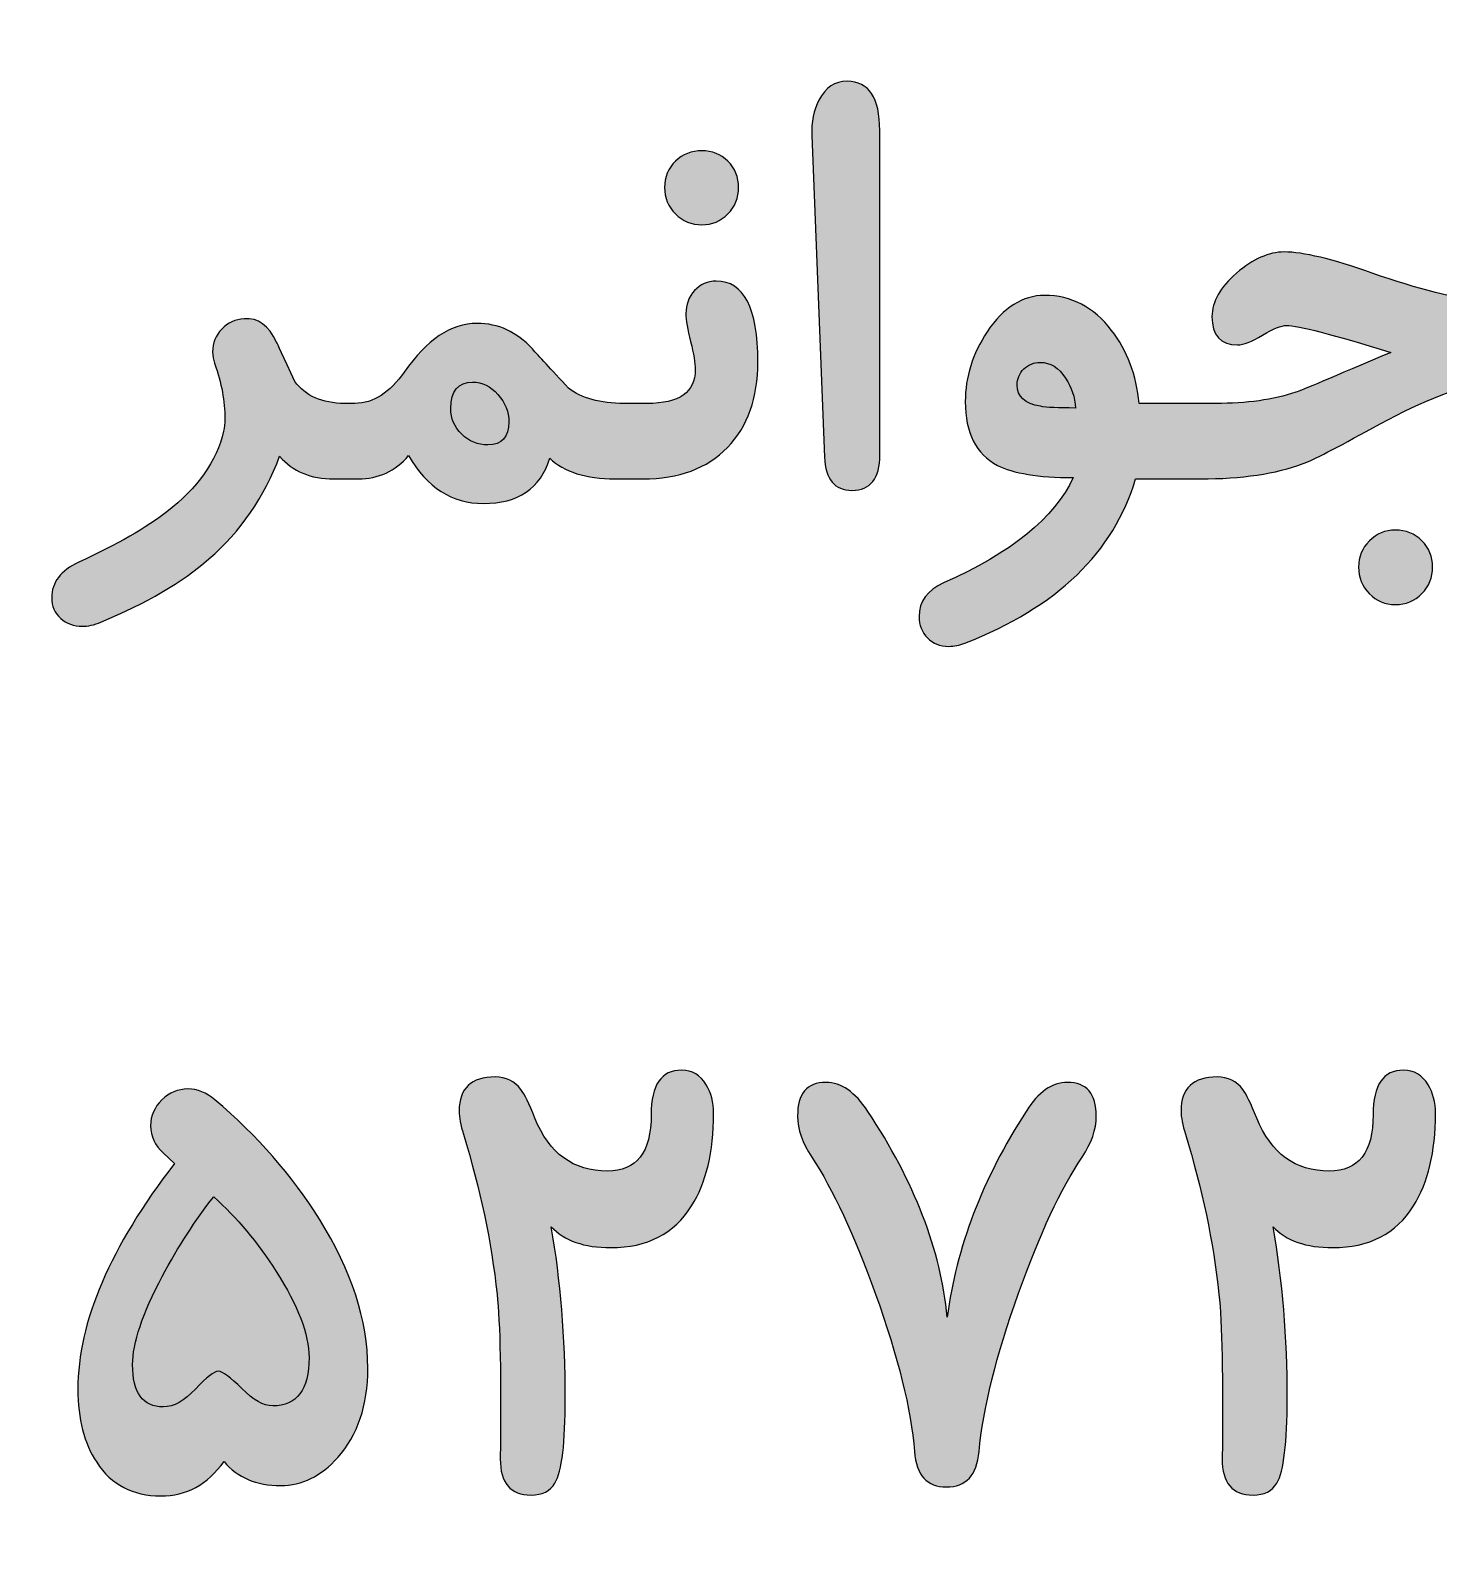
# Model space of a CAD drawing. Header units: millimetres. Extents: x -131.9 to -92.1, y -21.3 to 18.5.
# Drawn here: x -120.8 to -114.94, y -16.23 to -9.94 of the extents above; entities that cross this region are included whole.
import ezdxf

# ---------------------------------------------------------------- set-up
doc = ezdxf.new("R2010")
doc.units = ezdxf.units.MM
doc.header["$MEASUREMENT"] = 0
doc.layers.add('Layer 1', color=7, linetype='Continuous')

msp = doc.modelspace()

# ---------------------------------------------------------------- hatches: boundary and pattern name
at = {"layer": 'Layer 1', "true_color": 0x373435}
h = msp.add_hatch(color=250, dxfattribs=at)
edge = h.paths.add_edge_path()
edge.add_spline(control_points=[(-117.267, -11.7099), (-117.267, -11.8076), (-117.3054, -11.8568), (-117.3827, -11.8568), (-117.4553, -11.8568), (-117.4928, -11.8107), (-117.4968, -11.7193), (-117.4968, -11.7193), (-117.5499, -10.3817), (-117.5499, -10.3817), (-117.5514, -10.3262), (-117.5413, -10.277), (-117.5201, -10.2348), (-117.4928, -10.1824), (-117.4537, -10.1567), (-117.403, -10.1567), (-117.3123, -10.1567), (-117.267, -10.2246), (-117.267, -10.3614), (-117.267, -10.3614), (-117.267, -11.7099), (-117.267, -11.7099)], knot_values=[0, 0, 0, 0, 0.142857, 0.142857, 0.142857, 0.285714, 0.285714, 0.285714, 0.428571, 0.428571, 0.428571, 0.571429, 0.571429, 0.571429, 0.714286, 0.714286, 0.714286, 0.857143, 0.857143, 0.857143, 1, 1, 1, 1], degree=3, periodic=1)
h = msp.add_hatch(color=250, dxfattribs=at)
edge = h.paths.add_edge_path()
edge.add_spline(control_points=[(-117.8538, -10.5981), (-117.8538, -10.6411), (-117.8687, -10.6778), (-117.8983, -10.7075), (-117.928, -10.738), (-117.964, -10.7528), (-118.0069, -10.7528), (-118.0499, -10.7528), (-118.0866, -10.738), (-118.1162, -10.7075), (-118.1468, -10.6778), (-118.1617, -10.6411), (-118.1617, -10.5981), (-118.1617, -10.5551), (-118.1468, -10.5184), (-118.1162, -10.4887), (-118.0866, -10.4598), (-118.0499, -10.445), (-118.0069, -10.445), (-117.964, -10.445), (-117.928, -10.4598), (-117.8983, -10.4887), (-117.8687, -10.5184), (-117.8538, -10.5551), (-117.8538, -10.5981)], knot_values=[0, 0, 0, 0, 0.125, 0.125, 0.125, 0.25, 0.25, 0.25, 0.375, 0.375, 0.375, 0.5, 0.5, 0.5, 0.625, 0.625, 0.625, 0.75, 0.75, 0.75, 0.875, 0.875, 0.875, 1, 1, 1, 1], degree=3, periodic=1)
h = msp.add_hatch(color=250, dxfattribs=at)
edge = h.paths.add_edge_path()
edge.add_spline(control_points=[(-115.9841, -11.8091), (-115.9841, -11.8091), (-116.0623, -11.8091), (-116.0623, -11.8091), (-116.0623, -11.8091), (-116.2036, -11.8091), (-116.2036, -11.8091), (-116.2935, -12.1146), (-116.5294, -12.342), (-116.9131, -12.492), (-116.9357, -12.5007), (-116.9584, -12.5053), (-116.9803, -12.5053), (-117.0162, -12.5053), (-117.0459, -12.4936), (-117.0686, -12.4701), (-117.0921, -12.4467), (-117.1037, -12.417), (-117.1037, -12.3811), (-117.1037, -12.3186), (-117.0694, -12.2717), (-117.0014, -12.2413), (-116.7202, -12.117), (-116.5405, -11.9709), (-116.4622, -11.8036), (-116.6083, -11.8036), (-116.7131, -11.7864), (-116.7779, -11.7529), (-116.8669, -11.706), (-116.9116, -11.6177), (-116.9116, -11.488), (-116.9116, -11.3857), (-116.8811, -11.2888), (-116.8201, -11.1974), (-116.7529, -11.0966), (-116.6732, -11.0466), (-116.5818, -11.0466), (-116.4701, -11.0466), (-116.3772, -11.095), (-116.3029, -11.1919), (-116.238, -11.2771), (-116.1997, -11.3779), (-116.1888, -11.4958), (-116.1888, -11.4958), (-116.0623, -11.4958), (-116.0623, -11.4958), (-116.0623, -11.4958), (-115.9841, -11.4958), (-115.9841, -11.4958), (-115.9841, -11.4958), (-115.8707, -11.4958), (-115.8707, -11.4958), (-115.741, -11.4958), (-115.6301, -11.4802), (-115.5372, -11.4489), (-115.516, -11.442), (-115.384, -11.3865), (-115.1426, -11.2833), (-115.3832, -11.2091), (-115.5277, -11.1716), (-115.5762, -11.1716), (-115.5973, -11.1716), (-115.6301, -11.1848), (-115.6754, -11.2115), (-115.7208, -11.2388), (-115.7551, -11.252), (-115.7794, -11.252), (-115.8505, -11.252), (-115.8856, -11.213), (-115.8856, -11.1349), (-115.8856, -11.0723), (-115.8513, -11.0122), (-115.7833, -10.9536), (-115.7153, -10.895), (-115.6489, -10.8661), (-115.5856, -10.8661), (-115.5067, -10.8661), (-115.3848, -10.895), (-115.2199, -10.9536), (-115.0285, -11.0209), (-114.8684, -11.0614), (-114.7395, -11.0755), (-114.6495, -11.0857), (-114.6042, -11.1395), (-114.6042, -11.2388), (-114.6042, -11.3224), (-114.6457, -11.374), (-114.7285, -11.3951), (-114.8793, -11.4325), (-115.0418, -11.4997), (-115.2169, -11.5966), (-115.3692, -11.681), (-115.466, -11.731), (-115.5067, -11.7459), (-115.62, -11.788), (-115.7622, -11.8091), (-115.9333, -11.8091), (-115.9333, -11.8091), (-115.9841, -11.8091), (-115.9841, -11.8091)], knot_values=[0, 0, 0, 0, 0.030303, 0.030303, 0.030303, 0.060606, 0.060606, 0.060606, 0.090909, 0.090909, 0.090909, 0.121212, 0.121212, 0.121212, 0.151515, 0.151515, 0.151515, 0.181818, 0.181818, 0.181818, 0.212121, 0.212121, 0.212121, 0.242424, 0.242424, 0.242424, 0.272727, 0.272727, 0.272727, 0.30303, 0.30303, 0.30303, 0.333333, 0.333333, 0.333333, 0.363636, 0.363636, 0.363636, 0.393939, 0.393939, 0.393939, 0.424242, 0.424242, 0.424242, 0.454545, 0.454545, 0.454545, 0.484848, 0.484848, 0.484848, 0.515152, 0.515152, 0.515152, 0.545455, 0.545455, 0.545455, 0.575758, 0.575758, 0.575758, 0.606061, 0.606061, 0.606061, 0.636364, 0.636364, 0.636364, 0.666667, 0.666667, 0.666667, 0.69697, 0.69697, 0.69697, 0.727273, 0.727273, 0.727273, 0.757576, 0.757576, 0.757576, 0.787879, 0.787879, 0.787879, 0.818182, 0.818182, 0.818182, 0.848485, 0.848485, 0.848485, 0.878788, 0.878788, 0.878788, 0.909091, 0.909091, 0.909091, 0.939394, 0.939394, 0.939394, 0.969697, 0.969697, 0.969697, 1, 1, 1, 1], degree=3, periodic=1)
h = msp.add_hatch(color=250, dxfattribs=at)
edge = h.paths.add_edge_path()
edge.add_spline(control_points=[(-119.4461, -11.8091), (-119.4461, -11.8091), (-119.5242, -11.8091), (-119.5242, -11.8091), (-119.5242, -11.8091), (-119.5367, -11.8091), (-119.5367, -11.8091), (-119.6336, -11.8091), (-119.7087, -11.7779), (-119.7625, -11.7154), (-119.8259, -11.8849), (-119.9243, -12.0272), (-120.0563, -12.142), (-120.1673, -12.2389), (-120.3172, -12.3263), (-120.5056, -12.4046), (-120.5329, -12.4163), (-120.5594, -12.4217), (-120.5837, -12.4217), (-120.6189, -12.4217), (-120.6486, -12.4108), (-120.6728, -12.3888), (-120.6978, -12.367), (-120.7103, -12.3381), (-120.7103, -12.303), (-120.7103, -12.2397), (-120.6728, -12.1905), (-120.597, -12.1553), (-120.4368, -12.081), (-120.3157, -12.0116), (-120.2322, -11.9467), (-120.1039, -11.8475), (-120.025, -11.7358), (-119.9954, -11.6115), (-119.9914, -11.5966), (-119.9899, -11.5786), (-119.9899, -11.5591), (-119.9899, -11.488), (-120.004, -11.4115), (-120.0329, -11.3287), (-120.0384, -11.3138), (-120.0414, -11.2981), (-120.0414, -11.2817), (-120.0414, -11.2443), (-120.029, -11.2123), (-120.0032, -11.1864), (-119.9782, -11.1607), (-119.9469, -11.1458), (-119.9094, -11.1435), (-119.8524, -11.1387), (-119.8079, -11.1716), (-119.7751, -11.2411), (-119.7727, -11.2459), (-119.7477, -11.3005), (-119.6992, -11.4044), (-119.6562, -11.4644), (-119.5866, -11.4948), (-119.4913, -11.4958), (-119.4913, -11.4958), (-119.4867, -11.4958), (-119.4867, -11.4958), (-119.4867, -11.4958), (-119.4539, -11.4958), (-119.4539, -11.4958), (-119.4539, -11.4958), (-119.4502, -11.4958), (-119.4502, -11.4958), (-119.3721, -11.4945), (-119.3037, -11.4507), (-119.2445, -11.3653), (-119.1514, -11.2302), (-119.0507, -11.163), (-118.9413, -11.163), (-118.8531, -11.163), (-118.7765, -11.1982), (-118.7117, -11.2684), (-118.6858, -11.2974), (-118.635, -11.3521), (-118.5609, -11.4325), (-118.5077, -11.4741), (-118.4305, -11.4951), (-118.3297, -11.4958), (-118.3297, -11.4958), (-118.3248, -11.4958), (-118.3248, -11.4958), (-118.3248, -11.4958), (-118.2803, -11.4958), (-118.2803, -11.4958), (-118.2803, -11.4958), (-118.2343, -11.4958), (-118.2343, -11.4958), (-118.1006, -11.4958), (-118.0343, -11.4489), (-118.0343, -11.356), (-118.0343, -11.3287), (-118.0405, -11.2896), (-118.0538, -11.2388), (-118.0671, -11.188), (-118.0733, -11.149), (-118.0733, -11.1216), (-118.0733, -11.0849), (-118.0616, -11.0529), (-118.0374, -11.0262), (-118.0132, -11.0005), (-117.9835, -10.9873), (-117.9468, -10.9873), (-117.8319, -10.9873), (-117.7741, -11.099), (-117.7741, -11.3224), (-117.7741, -11.4732), (-117.8163, -11.5919), (-117.9007, -11.6787), (-117.9851, -11.7654), (-118.1022, -11.8091), (-118.2522, -11.8091), (-118.2522, -11.8091), (-118.2803, -11.8091), (-118.2803, -11.8091), (-118.2803, -11.8091), (-118.3586, -11.8091), (-118.3586, -11.8091), (-118.3586, -11.8091), (-118.3679, -11.8091), (-118.3679, -11.8091), (-118.4889, -11.8091), (-118.5796, -11.7803), (-118.639, -11.7232), (-118.6781, -11.849), (-118.7702, -11.9115), (-118.9155, -11.9115), (-119.046, -11.9115), (-119.1492, -11.8451), (-119.2265, -11.7123), (-119.2819, -11.7771), (-119.3515, -11.8091), (-119.4351, -11.8091), (-119.4351, -11.8091), (-119.4461, -11.8091), (-119.4461, -11.8091)], knot_values=[0, 0, 0, 0, 0.021739, 0.021739, 0.021739, 0.043478, 0.043478, 0.043478, 0.065217, 0.065217, 0.065217, 0.086957, 0.086957, 0.086957, 0.108696, 0.108696, 0.108696, 0.130435, 0.130435, 0.130435, 0.152174, 0.152174, 0.152174, 0.173913, 0.173913, 0.173913, 0.195652, 0.195652, 0.195652, 0.217391, 0.217391, 0.217391, 0.23913, 0.23913, 0.23913, 0.26087, 0.26087, 0.26087, 0.282609, 0.282609, 0.282609, 0.304348, 0.304348, 0.304348, 0.326087, 0.326087, 0.326087, 0.347826, 0.347826, 0.347826, 0.369565, 0.369565, 0.369565, 0.391304, 0.391304, 0.391304, 0.413043, 0.413043, 0.413043, 0.434783, 0.434783, 0.434783, 0.456522, 0.456522, 0.456522, 0.478261, 0.478261, 0.478261, 0.5, 0.5, 0.5, 0.521739, 0.521739, 0.521739, 0.543478, 0.543478, 0.543478, 0.565217, 0.565217, 0.565217, 0.586957, 0.586957, 0.586957, 0.608696, 0.608696, 0.608696, 0.630435, 0.630435, 0.630435, 0.652174, 0.652174, 0.652174, 0.673913, 0.673913, 0.673913, 0.695652, 0.695652, 0.695652, 0.717391, 0.717391, 0.717391, 0.73913, 0.73913, 0.73913, 0.76087, 0.76087, 0.76087, 0.782609, 0.782609, 0.782609, 0.804348, 0.804348, 0.804348, 0.826087, 0.826087, 0.826087, 0.847826, 0.847826, 0.847826, 0.869565, 0.869565, 0.869565, 0.891304, 0.891304, 0.891304, 0.913043, 0.913043, 0.913043, 0.934783, 0.934783, 0.934783, 0.956522, 0.956522, 0.956522, 0.978261, 0.978261, 0.978261, 1, 1, 1, 1], degree=3, periodic=1)
h = msp.add_hatch(color=250, dxfattribs=at)
edge = h.paths.add_edge_path()
edge.add_spline(control_points=[(-116.4529, -11.5146), (-116.4553, -11.4701), (-116.4693, -11.4286), (-116.4943, -11.3912), (-116.5233, -11.3467), (-116.5583, -11.3248), (-116.6006, -11.3248), (-116.6263, -11.3248), (-116.649, -11.3341), (-116.6678, -11.3521), (-116.6866, -11.3708), (-116.6959, -11.3935), (-116.6959, -11.4193), (-116.6959, -11.4669), (-116.6639, -11.4958), (-116.599, -11.5076), (-116.574, -11.5122), (-116.5255, -11.5146), (-116.4529, -11.5146)], knot_values=[0, 0, 0, 0, 0.166667, 0.166667, 0.166667, 0.333333, 0.333333, 0.333333, 0.5, 0.5, 0.5, 0.666667, 0.666667, 0.666667, 0.833333, 0.833333, 0.833333, 1, 1, 1, 1], degree=3, periodic=1)
h = msp.add_hatch(color=250, dxfattribs=at)
edge = h.paths.add_edge_path()
edge.add_spline(control_points=[(-118.8093, -11.5725), (-118.8093, -11.531), (-118.8242, -11.4934), (-118.8546, -11.4584), (-118.8851, -11.424), (-118.9203, -11.4068), (-118.9601, -11.4068), (-119.0203, -11.4068), (-119.0507, -11.4435), (-119.0507, -11.5161), (-119.0507, -11.5584), (-119.0359, -11.5943), (-119.0053, -11.6233), (-118.9749, -11.6529), (-118.939, -11.6678), (-118.8968, -11.6678), (-118.8382, -11.6678), (-118.8093, -11.6357), (-118.8093, -11.5725)], knot_values=[0, 0, 0, 0, 0.166667, 0.166667, 0.166667, 0.333333, 0.333333, 0.333333, 0.5, 0.5, 0.5, 0.666667, 0.666667, 0.666667, 0.833333, 0.833333, 0.833333, 1, 1, 1, 1], degree=3, periodic=1)
h = msp.add_hatch(color=250, dxfattribs=at)
edge = h.paths.add_edge_path()
edge.add_spline(control_points=[(-114.9684, -12.1756), (-114.9684, -12.2186), (-114.9832, -12.2553), (-115.0129, -12.2858), (-115.0433, -12.3162), (-115.0801, -12.3319), (-115.123, -12.3319), (-115.1661, -12.3319), (-115.2019, -12.3162), (-115.2317, -12.2858), (-115.2614, -12.2553), (-115.2762, -12.2186), (-115.2762, -12.1756), (-115.2762, -12.1334), (-115.2614, -12.0974), (-115.2309, -12.067), (-115.2011, -12.0365), (-115.1653, -12.0217), (-115.123, -12.0217), (-115.0801, -12.0217), (-115.0433, -12.0365), (-115.0129, -12.0662), (-114.9832, -12.0958), (-114.9684, -12.1326), (-114.9684, -12.1756)], knot_values=[0, 0, 0, 0, 0.125, 0.125, 0.125, 0.25, 0.25, 0.25, 0.375, 0.375, 0.375, 0.5, 0.5, 0.5, 0.625, 0.625, 0.625, 0.75, 0.75, 0.75, 0.875, 0.875, 0.875, 1, 1, 1, 1], degree=3, periodic=1)
h = msp.add_hatch(color=250, dxfattribs=at)
edge = h.paths.add_edge_path()
edge.add_spline(control_points=[(-117.9582, -14.4474), (-117.9582, -14.6068), (-117.9887, -14.7349), (-118.0496, -14.831), (-118.1223, -14.9467), (-118.234, -15.0045), (-118.3849, -15.0045), (-118.4966, -15.0045), (-118.5794, -14.9755), (-118.6332, -14.9178), (-118.5942, -15.1404), (-118.5747, -15.378), (-118.5747, -15.6303), (-118.5747, -15.8155), (-118.5887, -15.9335), (-118.6176, -15.9828), (-118.6372, -16.0163), (-118.6708, -16.0327), (-118.7168, -16.0327), (-118.8036, -16.0327), (-118.8458, -15.9828), (-118.845, -15.882), (-118.8411, -15.5429), (-118.8458, -15.3147), (-118.8583, -15.1983), (-118.8817, -14.9803), (-118.9286, -14.7584), (-118.9982, -14.5334), (-119.0098, -14.4951), (-119.0161, -14.4631), (-119.0161, -14.4365), (-119.0161, -14.3419), (-118.9661, -14.295), (-118.8661, -14.295), (-118.8208, -14.295), (-118.7848, -14.3122), (-118.7591, -14.3474), (-118.7443, -14.3662), (-118.7255, -14.406), (-118.7012, -14.4662), (-118.6419, -14.6131), (-118.5411, -14.6865), (-118.3997, -14.6865), (-118.2785, -14.6865), (-118.2176, -14.6084), (-118.2176, -14.4522), (-118.2176, -14.3286), (-118.1755, -14.2669), (-118.0911, -14.2669), (-118.0472, -14.2669), (-118.013, -14.2873), (-117.9887, -14.3271), (-117.9683, -14.3607), (-117.9582, -14.4006), (-117.9582, -14.4474)], knot_values=[0, 0, 0, 0, 0.055556, 0.055556, 0.055556, 0.111111, 0.111111, 0.111111, 0.166667, 0.166667, 0.166667, 0.222222, 0.222222, 0.222222, 0.277778, 0.277778, 0.277778, 0.333333, 0.333333, 0.333333, 0.388889, 0.388889, 0.388889, 0.444444, 0.444444, 0.444444, 0.5, 0.5, 0.5, 0.555556, 0.555556, 0.555556, 0.611111, 0.611111, 0.611111, 0.666667, 0.666667, 0.666667, 0.722222, 0.722222, 0.722222, 0.777778, 0.777778, 0.777778, 0.833333, 0.833333, 0.833333, 0.888889, 0.888889, 0.888889, 0.944444, 0.944444, 0.944444, 1, 1, 1, 1], degree=3, periodic=1)
h = msp.add_hatch(color=250, dxfattribs=at)
edge = h.paths.add_edge_path()
edge.add_spline(control_points=[(-116.4261, -14.6287), (-116.5143, -14.76), (-116.6018, -14.9482), (-116.6902, -15.1944), (-116.7831, -15.4545), (-116.8377, -15.6734), (-116.8541, -15.8523), (-116.8628, -15.9499), (-116.9081, -15.9992), (-116.9901, -15.9992), (-117.0706, -15.9992), (-117.1151, -15.9499), (-117.123, -15.8523), (-117.1362, -15.6772), (-117.1902, -15.4593), (-117.2847, -15.1983), (-117.3738, -14.9506), (-117.462, -14.7608), (-117.5496, -14.6287), (-117.5894, -14.5693), (-117.6089, -14.5123), (-117.6089, -14.4576), (-117.6089, -14.3646), (-117.5699, -14.3177), (-117.4909, -14.3177), (-117.4276, -14.3177), (-117.3699, -14.3575), (-117.3167, -14.438), (-117.123, -14.7302), (-117.0128, -15.0154), (-116.9862, -15.2936), (-116.9496, -15.0045), (-116.8401, -14.7193), (-116.6588, -14.438), (-116.6081, -14.3575), (-116.5502, -14.3177), (-116.487, -14.3177), (-116.4065, -14.3177), (-116.3666, -14.3646), (-116.3666, -14.4591), (-116.3666, -14.5131), (-116.3862, -14.5693), (-116.4261, -14.6287)], knot_values=[0, 0, 0, 0, 0.071429, 0.071429, 0.071429, 0.142857, 0.142857, 0.142857, 0.214286, 0.214286, 0.214286, 0.285714, 0.285714, 0.285714, 0.357143, 0.357143, 0.357143, 0.428571, 0.428571, 0.428571, 0.5, 0.5, 0.5, 0.571429, 0.571429, 0.571429, 0.642857, 0.642857, 0.642857, 0.714286, 0.714286, 0.714286, 0.785714, 0.785714, 0.785714, 0.857143, 0.857143, 0.857143, 0.928571, 0.928571, 0.928571, 1, 1, 1, 1], degree=3, periodic=1)
h = msp.add_hatch(color=250, dxfattribs=at)
edge = h.paths.add_edge_path()
edge.add_spline(control_points=[(-114.9564, -14.4474), (-114.9564, -14.6068), (-114.9868, -14.7349), (-115.0477, -14.831), (-115.1204, -14.9467), (-115.2322, -15.0045), (-115.383, -15.0045), (-115.4947, -15.0045), (-115.5775, -14.9755), (-115.6314, -14.9178), (-115.5924, -15.1404), (-115.5728, -15.378), (-115.5728, -15.6303), (-115.5728, -15.8155), (-115.5869, -15.9335), (-115.6157, -15.9828), (-115.6353, -16.0163), (-115.6689, -16.0327), (-115.715, -16.0327), (-115.8017, -16.0327), (-115.8439, -15.9828), (-115.8431, -15.882), (-115.8393, -15.5429), (-115.8439, -15.3147), (-115.8565, -15.1983), (-115.8798, -14.9803), (-115.9267, -14.7584), (-115.9963, -14.5334), (-116.008, -14.4951), (-116.0143, -14.4631), (-116.0143, -14.4365), (-116.0143, -14.3419), (-115.9642, -14.295), (-115.8642, -14.295), (-115.8189, -14.295), (-115.783, -14.3122), (-115.7572, -14.3474), (-115.7424, -14.3662), (-115.7236, -14.406), (-115.6994, -14.4662), (-115.64, -14.6131), (-115.5392, -14.6865), (-115.3978, -14.6865), (-115.2767, -14.6865), (-115.2157, -14.6084), (-115.2157, -14.4522), (-115.2157, -14.3286), (-115.1736, -14.2669), (-115.0892, -14.2669), (-115.0454, -14.2669), (-115.0111, -14.2873), (-114.9868, -14.3271), (-114.9665, -14.3607), (-114.9564, -14.4006), (-114.9564, -14.4474)], knot_values=[0, 0, 0, 0, 0.055556, 0.055556, 0.055556, 0.111111, 0.111111, 0.111111, 0.166667, 0.166667, 0.166667, 0.222222, 0.222222, 0.222222, 0.277778, 0.277778, 0.277778, 0.333333, 0.333333, 0.333333, 0.388889, 0.388889, 0.388889, 0.444444, 0.444444, 0.444444, 0.5, 0.5, 0.5, 0.555556, 0.555556, 0.555556, 0.611111, 0.611111, 0.611111, 0.666667, 0.666667, 0.666667, 0.722222, 0.722222, 0.722222, 0.777778, 0.777778, 0.777778, 0.833333, 0.833333, 0.833333, 0.888889, 0.888889, 0.888889, 0.944444, 0.944444, 0.944444, 1, 1, 1, 1], degree=3, periodic=1)
h = msp.add_hatch(color=250, dxfattribs=at)
edge = h.paths.add_edge_path()
edge.add_spline(control_points=[(-119.3959, -15.5053), (-119.3959, -15.6608), (-119.4372, -15.7843), (-119.5209, -15.8764), (-119.5904, -15.9546), (-119.6693, -15.9937), (-119.7577, -15.9937), (-119.8599, -15.9937), (-119.938, -15.9601), (-119.9936, -15.8936), (-120.0623, -15.9889), (-120.1498, -16.0366), (-120.2569, -16.0366), (-120.3733, -16.0366), (-120.4623, -15.9897), (-120.5233, -15.8968), (-120.5756, -15.8179), (-120.6015, -15.7163), (-120.6015, -15.5936), (-120.6015, -15.3139), (-120.4671, -15.0006), (-120.199, -14.6545), (-120.199, -14.6545), (-120.246, -14.6115), (-120.246, -14.6115), (-120.2811, -14.5795), (-120.299, -14.5412), (-120.299, -14.4982), (-120.299, -14.4568), (-120.2834, -14.4208), (-120.2522, -14.3903), (-120.2217, -14.3599), (-120.185, -14.3451), (-120.1436, -14.3451), (-120.1045, -14.3451), (-120.0671, -14.3599), (-120.0319, -14.3896), (-119.8553, -14.5388), (-119.7107, -14.7045), (-119.5974, -14.8857), (-119.4631, -15.1006), (-119.3959, -15.3069), (-119.3959, -15.5053)], knot_values=[0, 0, 0, 0, 0.071429, 0.071429, 0.071429, 0.142857, 0.142857, 0.142857, 0.214286, 0.214286, 0.214286, 0.285714, 0.285714, 0.285714, 0.357143, 0.357143, 0.357143, 0.428571, 0.428571, 0.428571, 0.5, 0.5, 0.5, 0.571429, 0.571429, 0.571429, 0.642857, 0.642857, 0.642857, 0.714286, 0.714286, 0.714286, 0.785714, 0.785714, 0.785714, 0.857143, 0.857143, 0.857143, 0.928571, 0.928571, 0.928571, 1, 1, 1, 1], degree=3, periodic=1)
h = msp.add_hatch(color=250, dxfattribs=at)
edge = h.paths.add_edge_path()
edge.add_spline(control_points=[(-119.6404, -15.4616), (-119.6404, -15.364), (-119.6857, -15.2452), (-119.7763, -15.1038), (-119.8538, -14.9834), (-119.9404, -14.8795), (-120.0365, -14.7928), (-120.1124, -14.8889), (-120.1842, -14.9998), (-120.2506, -15.124), (-120.3326, -15.2796), (-120.3741, -15.4014), (-120.3741, -15.4905), (-120.3741, -15.6077), (-120.3311, -15.6663), (-120.246, -15.6663), (-120.2037, -15.6663), (-120.1592, -15.6413), (-120.1124, -15.5921), (-120.0663, -15.5429), (-120.0343, -15.5186), (-120.0178, -15.5186), (-119.9999, -15.5186), (-119.967, -15.5429), (-119.9194, -15.5905), (-119.8717, -15.6382), (-119.8295, -15.6623), (-119.7912, -15.6623), (-119.6905, -15.6623), (-119.6404, -15.5951), (-119.6404, -15.4616)], knot_values=[0, 0, 0, 0, 0.1, 0.1, 0.1, 0.2, 0.2, 0.2, 0.3, 0.3, 0.3, 0.4, 0.4, 0.4, 0.5, 0.5, 0.5, 0.6, 0.6, 0.6, 0.7, 0.7, 0.7, 0.8, 0.8, 0.8, 0.9, 0.9, 0.9, 1, 1, 1, 1], degree=3, periodic=1)

# ---------------------------------------------------------------- linework, layer by layer
at = {"layer": 'Layer 1', "color": 250, "lineweight": 18}
msp.add_open_spline([(-128.8774, 18.4715), (-128.8774, 18.4715), (-95.0772, 18.4715), (-95.0772, 18.4715), (-93.4273, 18.4715), (-92.0773, 17.1215), (-92.0773, 15.4715), (-92.0773, 15.4715), (-92.0773, -18.3285), (-92.0773, -18.3285), (-92.0773, -19.9785), (-93.4273, -21.3285), (-95.0772, -21.3285), (-95.0772, -21.3285), (-128.8774, -21.3285), (-128.8774, -21.3285), (-130.5273, -21.3285), (-131.8773, -19.9785), (-131.8773, -18.3285), (-131.8773, -18.3285), (-131.8773, 15.4715), (-131.8773, 15.4715), (-131.8773, 17.1215), (-130.5273, 18.4715), (-128.8774, 18.4715)], degree=3, knots=[0, 0, 0, 0, 0.125, 0.125, 0.125, 0.25, 0.25, 0.25, 0.375, 0.375, 0.375, 0.5, 0.5, 0.5, 0.625, 0.625, 0.625, 0.75, 0.75, 0.75, 0.875, 0.875, 0.875, 1, 1, 1, 1], dxfattribs=at)
at = {"layer": 'Layer 1', "color": 250}
for points, knots in [([(-117.267, -11.7099), (-117.267, -11.8076), (-117.3054, -11.8568), (-117.3827, -11.8568), (-117.4553, -11.8568), (-117.4928, -11.8107), (-117.4968, -11.7193), (-117.4968, -11.7193), (-117.5499, -10.3817), (-117.5499, -10.3817), (-117.5514, -10.3262), (-117.5413, -10.277), (-117.5201, -10.2348), (-117.4928, -10.1824), (-117.4537, -10.1567), (-117.403, -10.1567), (-117.3123, -10.1567), (-117.267, -10.2246), (-117.267, -10.3614), (-117.267, -10.3614), (-117.267, -11.7099), (-117.267, -11.7099)], [0, 0, 0, 0, 0.142857, 0.142857, 0.142857, 0.285714, 0.285714, 0.285714, 0.428571, 0.428571, 0.428571, 0.571429, 0.571429, 0.571429, 0.714286, 0.714286, 0.714286, 0.857143, 0.857143, 0.857143, 1, 1, 1, 1]), ([(-117.8538, -10.5981), (-117.8538, -10.6411), (-117.8687, -10.6778), (-117.8983, -10.7075), (-117.928, -10.738), (-117.964, -10.7528), (-118.0069, -10.7528), (-118.0499, -10.7528), (-118.0866, -10.738), (-118.1162, -10.7075), (-118.1468, -10.6778), (-118.1617, -10.6411), (-118.1617, -10.5981), (-118.1617, -10.5551), (-118.1468, -10.5184), (-118.1162, -10.4887), (-118.0866, -10.4598), (-118.0499, -10.445), (-118.0069, -10.445), (-117.964, -10.445), (-117.928, -10.4598), (-117.8983, -10.4887), (-117.8687, -10.5184), (-117.8538, -10.5551), (-117.8538, -10.5981)], [0, 0, 0, 0, 0.125, 0.125, 0.125, 0.25, 0.25, 0.25, 0.375, 0.375, 0.375, 0.5, 0.5, 0.5, 0.625, 0.625, 0.625, 0.75, 0.75, 0.75, 0.875, 0.875, 0.875, 1, 1, 1, 1]), ([(-115.9841, -11.8091), (-115.9841, -11.8091), (-116.0623, -11.8091), (-116.0623, -11.8091), (-116.0623, -11.8091), (-116.2036, -11.8091), (-116.2036, -11.8091), (-116.2935, -12.1146), (-116.5294, -12.342), (-116.9131, -12.492), (-116.9357, -12.5007), (-116.9584, -12.5053), (-116.9803, -12.5053), (-117.0162, -12.5053), (-117.0459, -12.4936), (-117.0686, -12.4701), (-117.0921, -12.4467), (-117.1037, -12.417), (-117.1037, -12.3811), (-117.1037, -12.3186), (-117.0694, -12.2717), (-117.0014, -12.2413), (-116.7202, -12.117), (-116.5405, -11.9709), (-116.4622, -11.8036), (-116.6083, -11.8036), (-116.7131, -11.7864), (-116.7779, -11.7529), (-116.8669, -11.706), (-116.9116, -11.6177), (-116.9116, -11.488), (-116.9116, -11.3857), (-116.8811, -11.2888), (-116.8201, -11.1974), (-116.7529, -11.0966), (-116.6732, -11.0466), (-116.5818, -11.0466), (-116.4701, -11.0466), (-116.3772, -11.095), (-116.3029, -11.1919), (-116.238, -11.2771), (-116.1997, -11.3779), (-116.1888, -11.4958), (-116.1888, -11.4958), (-116.0623, -11.4958), (-116.0623, -11.4958), (-116.0623, -11.4958), (-115.9841, -11.4958), (-115.9841, -11.4958), (-115.9841, -11.4958), (-115.8707, -11.4958), (-115.8707, -11.4958), (-115.741, -11.4958), (-115.6301, -11.4802), (-115.5372, -11.4489), (-115.516, -11.442), (-115.384, -11.3865), (-115.1426, -11.2833), (-115.3832, -11.2091), (-115.5277, -11.1716), (-115.5762, -11.1716), (-115.5973, -11.1716), (-115.6301, -11.1848), (-115.6754, -11.2115), (-115.7208, -11.2388), (-115.7551, -11.252), (-115.7794, -11.252), (-115.8505, -11.252), (-115.8856, -11.213), (-115.8856, -11.1349), (-115.8856, -11.0723), (-115.8513, -11.0122), (-115.7833, -10.9536), (-115.7153, -10.895), (-115.6489, -10.8661), (-115.5856, -10.8661), (-115.5067, -10.8661), (-115.3848, -10.895), (-115.2199, -10.9536), (-115.0285, -11.0209), (-114.8684, -11.0614), (-114.7395, -11.0755), (-114.6495, -11.0857), (-114.6042, -11.1395), (-114.6042, -11.2388), (-114.6042, -11.3224), (-114.6457, -11.374), (-114.7285, -11.3951), (-114.8793, -11.4325), (-115.0418, -11.4997), (-115.2169, -11.5966), (-115.3692, -11.681), (-115.466, -11.731), (-115.5067, -11.7459), (-115.62, -11.788), (-115.7622, -11.8091), (-115.9333, -11.8091), (-115.9333, -11.8091), (-115.9841, -11.8091), (-115.9841, -11.8091)], [0, 0, 0, 0, 0.030303, 0.030303, 0.030303, 0.060606, 0.060606, 0.060606, 0.090909, 0.090909, 0.090909, 0.121212, 0.121212, 0.121212, 0.151515, 0.151515, 0.151515, 0.181818, 0.181818, 0.181818, 0.212121, 0.212121, 0.212121, 0.242424, 0.242424, 0.242424, 0.272727, 0.272727, 0.272727, 0.30303, 0.30303, 0.30303, 0.333333, 0.333333, 0.333333, 0.363636, 0.363636, 0.363636, 0.393939, 0.393939, 0.393939, 0.424242, 0.424242, 0.424242, 0.454545, 0.454545, 0.454545, 0.484848, 0.484848, 0.484848, 0.515152, 0.515152, 0.515152, 0.545455, 0.545455, 0.545455, 0.575758, 0.575758, 0.575758, 0.606061, 0.606061, 0.606061, 0.636364, 0.636364, 0.636364, 0.666667, 0.666667, 0.666667, 0.69697, 0.69697, 0.69697, 0.727273, 0.727273, 0.727273, 0.757576, 0.757576, 0.757576, 0.787879, 0.787879, 0.787879, 0.818182, 0.818182, 0.818182, 0.848485, 0.848485, 0.848485, 0.878788, 0.878788, 0.878788, 0.909091, 0.909091, 0.909091, 0.939394, 0.939394, 0.939394, 0.969697, 0.969697, 0.969697, 1, 1, 1, 1]), ([(-119.4461, -11.8091), (-119.4461, -11.8091), (-119.5242, -11.8091), (-119.5242, -11.8091), (-119.5242, -11.8091), (-119.5367, -11.8091), (-119.5367, -11.8091), (-119.6336, -11.8091), (-119.7087, -11.7779), (-119.7625, -11.7154), (-119.8259, -11.8849), (-119.9243, -12.0272), (-120.0563, -12.142), (-120.1673, -12.2389), (-120.3172, -12.3263), (-120.5056, -12.4046), (-120.5329, -12.4163), (-120.5594, -12.4217), (-120.5837, -12.4217), (-120.6189, -12.4217), (-120.6486, -12.4108), (-120.6728, -12.3888), (-120.6978, -12.367), (-120.7103, -12.3381), (-120.7103, -12.303), (-120.7103, -12.2397), (-120.6728, -12.1905), (-120.597, -12.1553), (-120.4368, -12.081), (-120.3157, -12.0116), (-120.2322, -11.9467), (-120.1039, -11.8475), (-120.025, -11.7358), (-119.9954, -11.6115), (-119.9914, -11.5966), (-119.9899, -11.5786), (-119.9899, -11.5591), (-119.9899, -11.488), (-120.004, -11.4115), (-120.0329, -11.3287), (-120.0384, -11.3138), (-120.0414, -11.2981), (-120.0414, -11.2817), (-120.0414, -11.2443), (-120.029, -11.2123), (-120.0032, -11.1864), (-119.9782, -11.1607), (-119.9469, -11.1458), (-119.9094, -11.1435), (-119.8524, -11.1387), (-119.8079, -11.1716), (-119.7751, -11.2411), (-119.7727, -11.2459), (-119.7477, -11.3005), (-119.6992, -11.4044), (-119.6562, -11.4644), (-119.5866, -11.4948), (-119.4913, -11.4958), (-119.4913, -11.4958), (-119.4867, -11.4958), (-119.4867, -11.4958), (-119.4867, -11.4958), (-119.4539, -11.4958), (-119.4539, -11.4958), (-119.4539, -11.4958), (-119.4502, -11.4958), (-119.4502, -11.4958), (-119.3721, -11.4945), (-119.3037, -11.4507), (-119.2445, -11.3653), (-119.1514, -11.2302), (-119.0507, -11.163), (-118.9413, -11.163), (-118.8531, -11.163), (-118.7765, -11.1982), (-118.7117, -11.2684), (-118.6858, -11.2974), (-118.635, -11.3521), (-118.5609, -11.4325), (-118.5077, -11.4741), (-118.4305, -11.4951), (-118.3297, -11.4958), (-118.3297, -11.4958), (-118.3248, -11.4958), (-118.3248, -11.4958), (-118.3248, -11.4958), (-118.2803, -11.4958), (-118.2803, -11.4958), (-118.2803, -11.4958), (-118.2343, -11.4958), (-118.2343, -11.4958), (-118.1006, -11.4958), (-118.0343, -11.4489), (-118.0343, -11.356), (-118.0343, -11.3287), (-118.0405, -11.2896), (-118.0538, -11.2388), (-118.0671, -11.188), (-118.0733, -11.149), (-118.0733, -11.1216), (-118.0733, -11.0849), (-118.0616, -11.0529), (-118.0374, -11.0262), (-118.0132, -11.0005), (-117.9835, -10.9873), (-117.9468, -10.9873), (-117.8319, -10.9873), (-117.7741, -11.099), (-117.7741, -11.3224), (-117.7741, -11.4732), (-117.8163, -11.5919), (-117.9007, -11.6787), (-117.9851, -11.7654), (-118.1022, -11.8091), (-118.2522, -11.8091), (-118.2522, -11.8091), (-118.2803, -11.8091), (-118.2803, -11.8091), (-118.2803, -11.8091), (-118.3586, -11.8091), (-118.3586, -11.8091), (-118.3586, -11.8091), (-118.3679, -11.8091), (-118.3679, -11.8091), (-118.4889, -11.8091), (-118.5796, -11.7803), (-118.639, -11.7232), (-118.6781, -11.849), (-118.7702, -11.9115), (-118.9155, -11.9115), (-119.046, -11.9115), (-119.1492, -11.8451), (-119.2265, -11.7123), (-119.2819, -11.7771), (-119.3515, -11.8091), (-119.4351, -11.8091), (-119.4351, -11.8091), (-119.4461, -11.8091), (-119.4461, -11.8091)], [0, 0, 0, 0, 0.021739, 0.021739, 0.021739, 0.043478, 0.043478, 0.043478, 0.065217, 0.065217, 0.065217, 0.086957, 0.086957, 0.086957, 0.108696, 0.108696, 0.108696, 0.130435, 0.130435, 0.130435, 0.152174, 0.152174, 0.152174, 0.173913, 0.173913, 0.173913, 0.195652, 0.195652, 0.195652, 0.217391, 0.217391, 0.217391, 0.23913, 0.23913, 0.23913, 0.26087, 0.26087, 0.26087, 0.282609, 0.282609, 0.282609, 0.304348, 0.304348, 0.304348, 0.326087, 0.326087, 0.326087, 0.347826, 0.347826, 0.347826, 0.369565, 0.369565, 0.369565, 0.391304, 0.391304, 0.391304, 0.413043, 0.413043, 0.413043, 0.434783, 0.434783, 0.434783, 0.456522, 0.456522, 0.456522, 0.478261, 0.478261, 0.478261, 0.5, 0.5, 0.5, 0.521739, 0.521739, 0.521739, 0.543478, 0.543478, 0.543478, 0.565217, 0.565217, 0.565217, 0.586957, 0.586957, 0.586957, 0.608696, 0.608696, 0.608696, 0.630435, 0.630435, 0.630435, 0.652174, 0.652174, 0.652174, 0.673913, 0.673913, 0.673913, 0.695652, 0.695652, 0.695652, 0.717391, 0.717391, 0.717391, 0.73913, 0.73913, 0.73913, 0.76087, 0.76087, 0.76087, 0.782609, 0.782609, 0.782609, 0.804348, 0.804348, 0.804348, 0.826087, 0.826087, 0.826087, 0.847826, 0.847826, 0.847826, 0.869565, 0.869565, 0.869565, 0.891304, 0.891304, 0.891304, 0.913043, 0.913043, 0.913043, 0.934783, 0.934783, 0.934783, 0.956522, 0.956522, 0.956522, 0.978261, 0.978261, 0.978261, 1, 1, 1, 1]), ([(-116.4529, -11.5146), (-116.4553, -11.4701), (-116.4693, -11.4286), (-116.4943, -11.3912), (-116.5233, -11.3467), (-116.5583, -11.3248), (-116.6006, -11.3248), (-116.6263, -11.3248), (-116.649, -11.3341), (-116.6678, -11.3521), (-116.6866, -11.3708), (-116.6959, -11.3935), (-116.6959, -11.4193), (-116.6959, -11.4669), (-116.6639, -11.4958), (-116.599, -11.5076), (-116.574, -11.5122), (-116.5255, -11.5146), (-116.4529, -11.5146)], [0, 0, 0, 0, 0.166667, 0.166667, 0.166667, 0.333333, 0.333333, 0.333333, 0.5, 0.5, 0.5, 0.666667, 0.666667, 0.666667, 0.833333, 0.833333, 0.833333, 1, 1, 1, 1]), ([(-118.8093, -11.5725), (-118.8093, -11.531), (-118.8242, -11.4934), (-118.8546, -11.4584), (-118.8851, -11.424), (-118.9203, -11.4068), (-118.9601, -11.4068), (-119.0203, -11.4068), (-119.0507, -11.4435), (-119.0507, -11.5161), (-119.0507, -11.5584), (-119.0359, -11.5943), (-119.0053, -11.6233), (-118.9749, -11.6529), (-118.939, -11.6678), (-118.8968, -11.6678), (-118.8382, -11.6678), (-118.8093, -11.6357), (-118.8093, -11.5725)], [0, 0, 0, 0, 0.166667, 0.166667, 0.166667, 0.333333, 0.333333, 0.333333, 0.5, 0.5, 0.5, 0.666667, 0.666667, 0.666667, 0.833333, 0.833333, 0.833333, 1, 1, 1, 1]), ([(-114.9684, -12.1756), (-114.9684, -12.2186), (-114.9832, -12.2553), (-115.0129, -12.2858), (-115.0433, -12.3162), (-115.0801, -12.3319), (-115.123, -12.3319), (-115.1661, -12.3319), (-115.2019, -12.3162), (-115.2317, -12.2858), (-115.2614, -12.2553), (-115.2762, -12.2186), (-115.2762, -12.1756), (-115.2762, -12.1334), (-115.2614, -12.0974), (-115.2309, -12.067), (-115.2011, -12.0365), (-115.1653, -12.0217), (-115.123, -12.0217), (-115.0801, -12.0217), (-115.0433, -12.0365), (-115.0129, -12.0662), (-114.9832, -12.0958), (-114.9684, -12.1326), (-114.9684, -12.1756)], [0, 0, 0, 0, 0.125, 0.125, 0.125, 0.25, 0.25, 0.25, 0.375, 0.375, 0.375, 0.5, 0.5, 0.5, 0.625, 0.625, 0.625, 0.75, 0.75, 0.75, 0.875, 0.875, 0.875, 1, 1, 1, 1]), ([(-117.9582, -14.4474), (-117.9582, -14.6068), (-117.9887, -14.7349), (-118.0496, -14.831), (-118.1223, -14.9467), (-118.234, -15.0045), (-118.3849, -15.0045), (-118.4966, -15.0045), (-118.5794, -14.9755), (-118.6332, -14.9178), (-118.5942, -15.1404), (-118.5747, -15.378), (-118.5747, -15.6303), (-118.5747, -15.8155), (-118.5887, -15.9335), (-118.6176, -15.9828), (-118.6372, -16.0163), (-118.6708, -16.0327), (-118.7168, -16.0327), (-118.8036, -16.0327), (-118.8458, -15.9828), (-118.845, -15.882), (-118.8411, -15.5429), (-118.8458, -15.3147), (-118.8583, -15.1983), (-118.8817, -14.9803), (-118.9286, -14.7584), (-118.9982, -14.5334), (-119.0098, -14.4951), (-119.0161, -14.4631), (-119.0161, -14.4365), (-119.0161, -14.3419), (-118.9661, -14.295), (-118.8661, -14.295), (-118.8208, -14.295), (-118.7848, -14.3122), (-118.7591, -14.3474), (-118.7443, -14.3662), (-118.7255, -14.406), (-118.7012, -14.4662), (-118.6419, -14.6131), (-118.5411, -14.6865), (-118.3997, -14.6865), (-118.2785, -14.6865), (-118.2176, -14.6084), (-118.2176, -14.4522), (-118.2176, -14.3286), (-118.1755, -14.2669), (-118.0911, -14.2669), (-118.0472, -14.2669), (-118.013, -14.2873), (-117.9887, -14.3271), (-117.9683, -14.3607), (-117.9582, -14.4006), (-117.9582, -14.4474)], [0, 0, 0, 0, 0.055556, 0.055556, 0.055556, 0.111111, 0.111111, 0.111111, 0.166667, 0.166667, 0.166667, 0.222222, 0.222222, 0.222222, 0.277778, 0.277778, 0.277778, 0.333333, 0.333333, 0.333333, 0.388889, 0.388889, 0.388889, 0.444444, 0.444444, 0.444444, 0.5, 0.5, 0.5, 0.555556, 0.555556, 0.555556, 0.611111, 0.611111, 0.611111, 0.666667, 0.666667, 0.666667, 0.722222, 0.722222, 0.722222, 0.777778, 0.777778, 0.777778, 0.833333, 0.833333, 0.833333, 0.888889, 0.888889, 0.888889, 0.944444, 0.944444, 0.944444, 1, 1, 1, 1]), ([(-116.4261, -14.6287), (-116.5143, -14.76), (-116.6018, -14.9482), (-116.6902, -15.1944), (-116.7831, -15.4545), (-116.8377, -15.6734), (-116.8541, -15.8523), (-116.8628, -15.9499), (-116.9081, -15.9992), (-116.9901, -15.9992), (-117.0706, -15.9992), (-117.1151, -15.9499), (-117.123, -15.8523), (-117.1362, -15.6772), (-117.1902, -15.4593), (-117.2847, -15.1983), (-117.3738, -14.9506), (-117.462, -14.7608), (-117.5496, -14.6287), (-117.5894, -14.5693), (-117.6089, -14.5123), (-117.6089, -14.4576), (-117.6089, -14.3646), (-117.5699, -14.3177), (-117.4909, -14.3177), (-117.4276, -14.3177), (-117.3699, -14.3575), (-117.3167, -14.438), (-117.123, -14.7302), (-117.0128, -15.0154), (-116.9862, -15.2936), (-116.9496, -15.0045), (-116.8401, -14.7193), (-116.6588, -14.438), (-116.6081, -14.3575), (-116.5502, -14.3177), (-116.487, -14.3177), (-116.4065, -14.3177), (-116.3666, -14.3646), (-116.3666, -14.4591), (-116.3666, -14.5131), (-116.3862, -14.5693), (-116.4261, -14.6287)], [0, 0, 0, 0, 0.071429, 0.071429, 0.071429, 0.142857, 0.142857, 0.142857, 0.214286, 0.214286, 0.214286, 0.285714, 0.285714, 0.285714, 0.357143, 0.357143, 0.357143, 0.428571, 0.428571, 0.428571, 0.5, 0.5, 0.5, 0.571429, 0.571429, 0.571429, 0.642857, 0.642857, 0.642857, 0.714286, 0.714286, 0.714286, 0.785714, 0.785714, 0.785714, 0.857143, 0.857143, 0.857143, 0.928571, 0.928571, 0.928571, 1, 1, 1, 1]), ([(-114.9564, -14.4474), (-114.9564, -14.6068), (-114.9868, -14.7349), (-115.0477, -14.831), (-115.1204, -14.9467), (-115.2322, -15.0045), (-115.383, -15.0045), (-115.4947, -15.0045), (-115.5775, -14.9755), (-115.6314, -14.9178), (-115.5924, -15.1404), (-115.5728, -15.378), (-115.5728, -15.6303), (-115.5728, -15.8155), (-115.5869, -15.9335), (-115.6157, -15.9828), (-115.6353, -16.0163), (-115.6689, -16.0327), (-115.715, -16.0327), (-115.8017, -16.0327), (-115.8439, -15.9828), (-115.8431, -15.882), (-115.8393, -15.5429), (-115.8439, -15.3147), (-115.8565, -15.1983), (-115.8798, -14.9803), (-115.9267, -14.7584), (-115.9963, -14.5334), (-116.008, -14.4951), (-116.0143, -14.4631), (-116.0143, -14.4365), (-116.0143, -14.3419), (-115.9642, -14.295), (-115.8642, -14.295), (-115.8189, -14.295), (-115.783, -14.3122), (-115.7572, -14.3474), (-115.7424, -14.3662), (-115.7236, -14.406), (-115.6994, -14.4662), (-115.64, -14.6131), (-115.5392, -14.6865), (-115.3978, -14.6865), (-115.2767, -14.6865), (-115.2157, -14.6084), (-115.2157, -14.4522), (-115.2157, -14.3286), (-115.1736, -14.2669), (-115.0892, -14.2669), (-115.0454, -14.2669), (-115.0111, -14.2873), (-114.9868, -14.3271), (-114.9665, -14.3607), (-114.9564, -14.4006), (-114.9564, -14.4474)], [0, 0, 0, 0, 0.055556, 0.055556, 0.055556, 0.111111, 0.111111, 0.111111, 0.166667, 0.166667, 0.166667, 0.222222, 0.222222, 0.222222, 0.277778, 0.277778, 0.277778, 0.333333, 0.333333, 0.333333, 0.388889, 0.388889, 0.388889, 0.444444, 0.444444, 0.444444, 0.5, 0.5, 0.5, 0.555556, 0.555556, 0.555556, 0.611111, 0.611111, 0.611111, 0.666667, 0.666667, 0.666667, 0.722222, 0.722222, 0.722222, 0.777778, 0.777778, 0.777778, 0.833333, 0.833333, 0.833333, 0.888889, 0.888889, 0.888889, 0.944444, 0.944444, 0.944444, 1, 1, 1, 1]), ([(-119.3959, -15.5053), (-119.3959, -15.6608), (-119.4372, -15.7843), (-119.5209, -15.8764), (-119.5904, -15.9546), (-119.6693, -15.9937), (-119.7577, -15.9937), (-119.8599, -15.9937), (-119.938, -15.9601), (-119.9936, -15.8936), (-120.0623, -15.9889), (-120.1498, -16.0366), (-120.2569, -16.0366), (-120.3733, -16.0366), (-120.4623, -15.9897), (-120.5233, -15.8968), (-120.5756, -15.8179), (-120.6015, -15.7163), (-120.6015, -15.5936), (-120.6015, -15.3139), (-120.4671, -15.0006), (-120.199, -14.6545), (-120.199, -14.6545), (-120.246, -14.6115), (-120.246, -14.6115), (-120.2811, -14.5795), (-120.299, -14.5412), (-120.299, -14.4982), (-120.299, -14.4568), (-120.2834, -14.4208), (-120.2522, -14.3903), (-120.2217, -14.3599), (-120.185, -14.3451), (-120.1436, -14.3451), (-120.1045, -14.3451), (-120.0671, -14.3599), (-120.0319, -14.3896), (-119.8553, -14.5388), (-119.7107, -14.7045), (-119.5974, -14.8857), (-119.4631, -15.1006), (-119.3959, -15.3069), (-119.3959, -15.5053)], [0, 0, 0, 0, 0.071429, 0.071429, 0.071429, 0.142857, 0.142857, 0.142857, 0.214286, 0.214286, 0.214286, 0.285714, 0.285714, 0.285714, 0.357143, 0.357143, 0.357143, 0.428571, 0.428571, 0.428571, 0.5, 0.5, 0.5, 0.571429, 0.571429, 0.571429, 0.642857, 0.642857, 0.642857, 0.714286, 0.714286, 0.714286, 0.785714, 0.785714, 0.785714, 0.857143, 0.857143, 0.857143, 0.928571, 0.928571, 0.928571, 1, 1, 1, 1]), ([(-119.6404, -15.4616), (-119.6404, -15.364), (-119.6857, -15.2452), (-119.7763, -15.1038), (-119.8538, -14.9834), (-119.9404, -14.8795), (-120.0365, -14.7928), (-120.1124, -14.8889), (-120.1842, -14.9998), (-120.2506, -15.124), (-120.3326, -15.2796), (-120.3741, -15.4014), (-120.3741, -15.4905), (-120.3741, -15.6077), (-120.3311, -15.6663), (-120.246, -15.6663), (-120.2037, -15.6663), (-120.1592, -15.6413), (-120.1124, -15.5921), (-120.0663, -15.5429), (-120.0343, -15.5186), (-120.0178, -15.5186), (-119.9999, -15.5186), (-119.967, -15.5429), (-119.9194, -15.5905), (-119.8717, -15.6382), (-119.8295, -15.6623), (-119.7912, -15.6623), (-119.6905, -15.6623), (-119.6404, -15.5951), (-119.6404, -15.4616)], [0, 0, 0, 0, 0.1, 0.1, 0.1, 0.2, 0.2, 0.2, 0.3, 0.3, 0.3, 0.4, 0.4, 0.4, 0.5, 0.5, 0.5, 0.6, 0.6, 0.6, 0.7, 0.7, 0.7, 0.8, 0.8, 0.8, 0.9, 0.9, 0.9, 1, 1, 1, 1])]:
    msp.add_open_spline(points, degree=3, knots=knots, dxfattribs=at)

doc.saveas('drawing.dxf')
